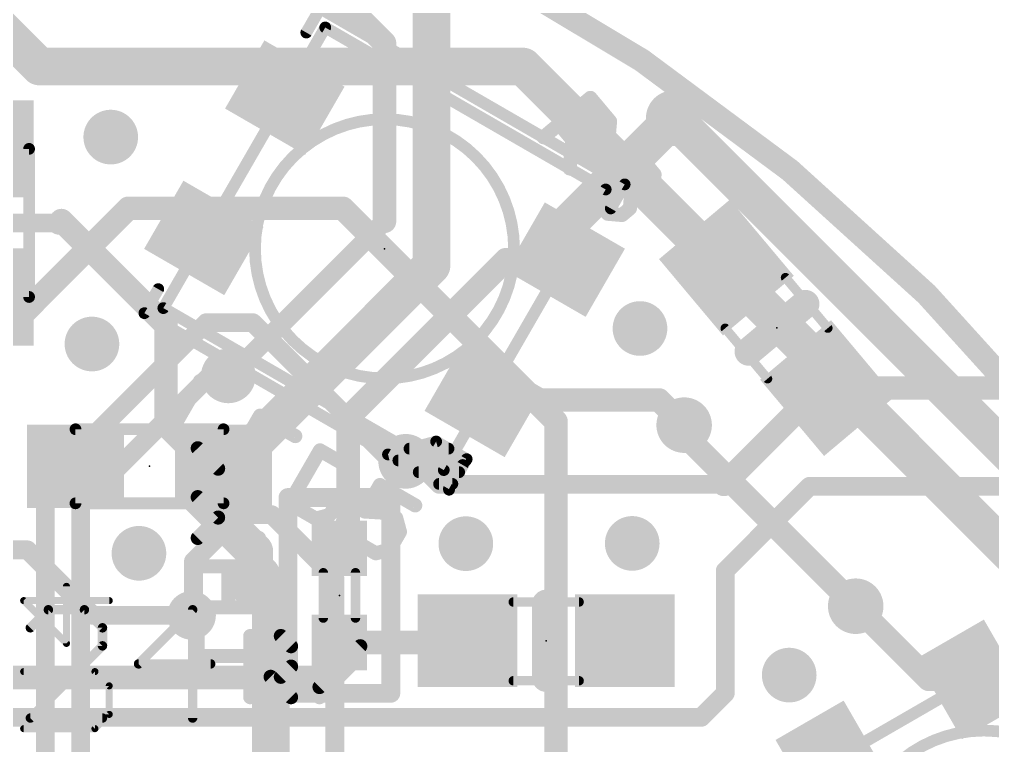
# Model space of a CAD drawing. Extents: x -25.4 to 25.4, y -26.7 to 25.8.
# Drawn here: x 4.56 to 15.08, y 9.49 to 17.34 of the extents above; entities that cross this region are included whole.
import ezdxf

# ---------------------------------------------------------------- set-up
doc = ezdxf.new("R2010")
doc.units = 0
for name, color, linetype in [('1', 12, 'CONTINUOUS'), ('16', 5, 'CONTINUOUS'), ('17', 110, 'CONTINUOUS'), ('18', 110, 'CONTINUOUS'), ('20', 53, 'CONTINUOUS'), ('21', 53, 'CONTINUOUS'), ('23', 53, 'CONTINUOUS'), ('25', 253, 'CONTINUOUS'), ('51', 53, 'CONTINUOUS')]:
    doc.layers.add(name, color=color, linetype=linetype)

# ---------------------------------------------------------------- blocks, each defined once
blk = doc.blocks.new('ROUNDP')
at = {"const_width": 0.5}
blk.add_lwpolyline([(0, -0.25, 1), (0, 0.25, 1), (0, -0.25)], format="xyb", dxfattribs=at)
blk = doc.blocks.new('RECT')
blk.add_solid([(-0.5, -0.5), (0.5, -0.5), (-0.5, 0.5), (0.5, 0.5)])
blk = doc.blocks.new('ROUNDV')
at = {"const_width": 0.5}
blk.add_lwpolyline([(0, -0.25, 1), (0, 0.25, 1), (0, -0.25)], format="xyb", dxfattribs=at)

msp = doc.modelspace()

# ---------------------------------------------------------------- linework, layer by layer
at = {"layer": '1'}
for points, const_width in [([(20.32, 0, 0.4142), (0, 20.32)], 0.254), ([(8.5725, 17.0815, 1), (8.4455, 17.0815)], 0.127), ([(8.4641, 17.0366, 1), (8.5539, 17.1264)], 0.127), ([(11.7062, 16.198, 1), (11.5625, 16.3417)], 0.2032), ([(5.0614, 15.2087, 1), (4.9716, 15.1189)], 0.127), ([(5.0614, 15.1189, 1), (4.9716, 15.2087)], 0.127), ([(8.5449, 15.1203, 1), (8.4731, 15.1921)], 0.1016), ([(10.3902, 15.1694, 1), (10.5339, 15.0257)], 0.2032), ([(4.9462, 15.1833, 1), (5.036, 15.0935)], 0.127), ([(4.9911, 15.0876, 1), (4.9911, 15.1892)], 0.1016), ([(8.4455, 15.1562, 1), (8.5725, 15.1562)], 0.127), ([(10.5382, 15.0975, 1), (10.3858, 15.0975)], 0.1524), ([(9.0888, 14.6044, 1), (8.9452, 14.7481)], 0.2032), ([(9.8227, 14.8053, 1), (9.8227, 14.6783)], 0.127), ([(9.8676, 14.6969, 1), (9.7778, 14.7867)], 0.127), ([(10.462, 14.6783, 1), (10.462, 14.8053)], 0.127), ([(8.9154, 14.6762, 1), (9.1186, 14.6762)], 0.2032), ([(10.3858, 14.7418, 1), (10.5382, 14.7418)], 0.1524), ([(9.1493, 14.1674, 1), (9.1821, 14.0447)], 0.127), ([(9.2207, 14.0743, 1), (9.1107, 14.1378)], 0.127), ([(9.1499, 14.1587, 1), (9.2397, 14.0689)], 0.127), ([(9.2112, 14.0525, 1), (9.1783, 14.1751)], 0.127), ([(6.2103, 14.0335, 1), (6.0832, 14.0335)], 0.127), ([(6.1018, 13.9886, 1), (6.1917, 14.0785)], 0.127), ([(9.0816, 14.0874, 1), (9.1916, 14.0239)], 0.127), ([(9.1815, 14.0108, 1), (9.0917, 14.1006)], 0.127), ([(6.8211, 13.5369, 1), (6.8211, 13.4353)], 0.1016), ([(6.803, 13.522, 1), (6.8748, 13.4502)], 0.1016), ([(6.8389, 13.4353, 1), (6.8389, 13.5369)], 0.1016), ([(13.2173, 13.4179, 1), (13.2173, 13.2909)], 0.127), ([(13.2622, 13.3095, 1), (13.1724, 13.3993)], 0.127), ([(13.2972, 13.4179, 1), (13.2972, 13.2909)], 0.127), ([(13.2972, 13.2909, 1), (13.2972, 13.4179)], 0.127), ([(9.587, 13.2897, 1), (9.587, 13.1627)], 0.127), ([(11.5202, 13.2711, 1), (11.4304, 13.1813)], 0.127), ([(11.4753, 13.1627, 1), (11.4753, 13.2897)], 0.127), ([(8.1788, 13.0343, 1), (8.0518, 13.0343)], 0.127), ([(6.1917, 12.999, 1), (6.1018, 12.9091)], 0.127), ([(8.0704, 13.0793, 1), (8.1602, 12.9894)], 0.127), ([(11.7026, 12.9091, 1), (11.7924, 12.9989)], 0.127), ([(6.0832, 12.9541, 1), (6.2103, 12.9541)], 0.127), ([(6.5913, 12.573, 1), (6.5913, 12.446)], 0.127), ([(6.769, 12.6111, 1), (6.769, 12.4079)], 0.2032), ([(6.8408, 12.4377, 1), (6.6972, 12.5813)], 0.2032), ([(6.7784, 12.5813, 1), (6.9221, 12.4377)], 0.2032), ([(6.769, 12.446, 1), (6.769, 12.573)], 0.127), ([(6.8503, 12.4079, 1), (6.8503, 12.6111)], 0.2032), ([(8.7376, 12.6137, 1), (8.7376, 12.5121)], 0.1016), ([(8.8904, 12.5988, 1), (8.8186, 12.527)], 0.1016), ([(8.8545, 12.5121, 1), (8.8545, 12.6137)], 0.1016), ([(6.5464, 12.4646, 1), (6.6362, 12.5544)], 0.127), ([(6.5475, 12.288, 1), (6.4038, 12.1443)], 0.2032), ([(9.1034, 12.3648, 1), (9.1034, 12.2632)], 0.1016), ([(12.1319, 12.3589, 1), (12.2217, 12.2691)], 0.127), ([(12.1768, 12.2632, 1), (12.1768, 12.3648)], 0.1016), ([(6.4038, 12.288, 1), (6.5475, 12.1443)], 0.2032), ([(9.0675, 12.278, 1), (9.1393, 12.3499)], 0.1016), ([(13.1039, 12.3444, 1), (13.1039, 12.2428)], 0.1016), ([(13.1398, 12.2577, 1), (13.0679, 12.3295)], 0.1016), ([(8.1759, 11.9025, 1), (8.0547, 11.9406)], 0.127), ([(8.0518, 11.9216, 1), (8.1788, 11.9216)], 0.127), ([(7.2035, 11.59, 1), (7.0003, 11.59)], 0.2032), ([(4.6848, 11.643, 1), (4.613, 11.5712)], 0.1016), ([(4.6489, 11.5563, 1), (4.6489, 11.6579)], 0.1016), ([(7.03, 11.5181, 1), (7.1737, 11.6618)], 0.2032), ([(7.9608, 11.6421, 1), (8.0819, 11.604)], 0.127), ([(12.2428, 11.3817, 1), (12.1412, 11.3817)], 0.1016), ([(12.1561, 11.4177, 1), (12.2279, 11.3458)], 0.1016), ([(7.0002, 11.2852, 1), (7.2034, 11.2852)], 0.2032), ([(13.6466, 11.0431, 1), (13.5568, 10.9533)], 0.127), ([(5.3569, 10.9499, 1), (5.3569, 10.8483)], 0.1016), ([(5.3209, 10.8632, 1), (5.3928, 10.9351)], 0.1016), ([(6.4237, 10.8483, 1), (6.4237, 10.9499)], 0.1016), ([(8.0662, 10.6519, 1), (7.9764, 10.5621)], 0.127), ([(8.0213, 10.6705, 1), (8.0213, 10.5435)], 0.127), ([(9.4514, 10.5799, 1), (9.3616, 10.6697)], 0.127), ([(9.3887, 10.5435, 1), (9.3887, 10.6705)], 0.127), ([(9.3438, 10.6519, 1), (9.4336, 10.5621)], 0.127), ([(8.2148, 10.4135, 1), (8.125, 10.5033)], 0.127), ([(8.125, 10.4135, 1), (8.2148, 10.5033)], 0.127), ([(7.8955, 10.2738, 1), (7.9853, 10.184)], 0.127), ([(7.9404, 10.1654, 1), (7.9404, 10.2924)], 0.127), ([(14.3919, 10.2715, 1), (14.3919, 10.1445)], 0.127), ([(14.347, 10.1631, 1), (14.4368, 10.2529)], 0.127), ([(14.8688, 10.1445, 1), (14.8688, 10.2715)], 0.127), ([(12.1412, 10.0584, 1), (12.2428, 10.0584)], 0.1016), ([(12.2279, 10.0225, 1), (12.1561, 10.0943)], 0.1016), ([(11.9311, 9.7467, 1), (11.9311, 9.8483)], 0.1016), ([(11.8952, 9.8334, 1), (11.967, 9.7616)], 0.1016)]:
    msp.add_lwpolyline(points, format="xyb", dxfattribs=dict(at, const_width=const_width))
for points, const_width in [([(9.017, 17.5849), (9.017, 14.6762)], 0.4064), ([(7.9493, 17.6412), (8.509, 17.0815)], 0.254), ([(8.509, 17.0815), (8.509, 15.1562)], 0.254), ([(10.462, 15.0975), (11.6344, 16.2699)], 0.4064), ([(4.9911, 15.1384), (5.0165, 15.1638)], 0.254), ([(5.0165, 15.1638), (6.1467, 14.0335)], 0.254), ([(8.509, 15.1562), (6.8389, 13.4861)], 0.2032), ([(3.556, 15.1384), (4.9911, 15.1384)], 0.2032), ([(10.462, 14.7418), (10.462, 15.0975)], 0.3048), ([(9.017, 14.6762), (6.8503, 12.5095)], 0.4064), ([(9.1948, 14.1138), (9.8227, 14.7418)], 0.254), ([(9.8227, 14.7418), (10.462, 14.7418)], 0.254), ([(9.1366, 14.0557), (9.1657, 14.106)], 0.254), ([(9.1657, 14.106), (9.1948, 14.1138)], 0.254), ([(6.1467, 14.0335), (6.1467, 12.9541)], 0.254), ([(8.1153, 13.0343), (9.1366, 14.0557)], 0.254), ([(6.8211, 13.4861), (6.8389, 13.4861)], 0.2032), ([(13.2173, 13.3544), (12.1768, 12.314)], 0.254), ([(13.2972, 13.3544), (13.2173, 13.3544)], 0.254), ([(13.2972, 13.3544), (16.211, 13.3544)], 0.254), ([(9.587, 13.2262), (11.4753, 13.2262)], 0.254), ([(11.4753, 13.2262), (11.7475, 12.954)], 0.254), ([(8.1153, 13.0343), (8.1153, 11.9216)], 0.254), ([(6.5913, 12.5095), (6.1467, 12.9541)], 0.254), ([(6.4757, 12.2162), (6.769, 12.5095)], 0.4064), ([(6.5913, 12.5095), (6.769, 12.5095)], 0.254), ([(6.8503, 12.5095), (6.769, 12.5095)], 0.4064), ([(8.7376, 12.5629), (8.8545, 12.5629)], 0.2032), ([(9.1034, 12.314), (8.8545, 12.5629)], 0.2032), ([(7.1019, 11.59), (6.4757, 12.2162)], 0.4064), ([(12.1768, 12.314), (9.1034, 12.314)], 0.2032), ([(12.192, 11.3817), (13.1039, 12.2936)], 0.2032), ([(13.1039, 12.2936), (17.4405, 12.2936)], 0.2032), ([(8.0213, 11.623), (8.1153, 11.9216)], 0.254), ([(7.1018, 11.2852), (7.1019, 11.59)], 0.4064), ([(4.1783, 11.6071), (4.6489, 11.6071)], 0.2032), ([(5.3569, 10.8991), (4.6489, 11.6071)], 0.2032), ([(12.192, 10.0584), (12.192, 11.3817)], 0.2032), ([(14.3919, 10.208), (13.6017, 10.9982)], 0.254), ([(6.4237, 10.8991), (5.3569, 10.8991)], 0.2032), ([(8.1699, 10.4584), (8.0213, 10.607)], 0.254), ([(8.0213, 10.607), (9.3887, 10.607)], 0.254), ([(9.3887, 10.607), (9.4065, 10.6248)], 0.254), ([(7.9404, 10.2289), (8.1699, 10.4584)], 0.254), ([(3.8215, 10.2289), (7.9404, 10.2289)], 0.254), ([(14.8688, 10.208), (14.3919, 10.208)], 0.254), ([(11.9311, 9.7975), (12.192, 10.0584)], 0.2032), ([(11.9311, 9.7975), (3.8901, 9.7975)], 0.2032)]:
    msp.add_lwpolyline(points, dxfattribs=dict(at, const_width=const_width))
at = {"layer": '16'}
for points, const_width in [([(20.32, 0, 0.4142), (0, 20.32)], 0.254), ([(4.7803, 16.9291, 1), (4.7803, 16.7259)], 0.2032), ([(4.7084, 16.7557, 1), (4.8521, 16.8993)], 0.2032), ([(10.0794, 16.8993, 1), (9.9358, 16.7557)], 0.2032), ([(10.0076, 16.7259, 1), (10.0076, 16.9291)], 0.2032), ([(11.7062, 16.3417, 1), (11.5625, 16.198)], 0.2032), ([(5.7404, 15.3599, 1), (5.7404, 15.2329)], 0.127), ([(5.7853, 15.2515, 1), (5.6955, 15.3413)], 0.127), ([(8.1038, 15.3413, 1), (8.014, 15.2515)], 0.127), ([(8.0589, 15.2329, 1), (8.0589, 15.3599)], 0.127), ([(6.5831, 14.1116, 1), (6.5831, 14.01)], 0.1016), ([(6.619, 14.0248, 1), (6.5472, 14.0967)], 0.1016), ([(7.1207, 14.0967, 1), (7.0489, 14.0248)], 0.1016), ([(7.0848, 14.01, 1), (7.0848, 14.1116)], 0.1016), ([(6.6179, 13.5369, 1), (6.6179, 13.4353)], 0.1016), ([(6.6539, 13.4502, 1), (6.582, 13.522)], 0.1016), ([(6.8211, 13.4353, 1), (6.8211, 13.5369)], 0.1016), ([(10.4267, 12.9921, 1), (10.2997, 12.9921)], 0.127), ([(10.3183, 12.9472, 1), (10.4081, 13.037)], 0.127), ([(11.811, 12.954, 1), (11.684, 12.954)], 0.127), ([(11.7924, 12.8973, 1), (11.7026, 12.8075)], 0.127), ([(11.684, 12.8524, 1), (11.811, 12.8524)], 0.127), ([(8.5827, 12.6137, 1), (8.5827, 12.5121)], 0.1016), ([(8.5468, 12.527, 1), (8.6186, 12.5988)], 0.1016), ([(8.7376, 12.5121, 1), (8.7376, 12.6137)], 0.1016), ([(4.8946, 12.3215, 1), (4.793, 12.3215)], 0.1016), ([(4.8079, 12.3574, 1), (4.8797, 12.2855)], 0.1016), ([(5.2756, 12.0929, 1), (5.174, 12.0929)], 0.1016), ([(5.1889, 12.1289, 1), (5.2607, 12.057)], 0.1016), ([(6.9469, 12.0371, 1), (6.9469, 11.9355)], 0.1016), ([(6.9828, 11.9503, 1), (6.911, 12.0222)], 0.1016), ([(7.3257, 12.0222, 1), (7.2539, 11.9503)], 0.1016), ([(7.2898, 11.9355, 1), (7.2898, 12.0371)], 0.1016), ([(6.4948, 11.4833, 1), (6.3932, 11.4833)], 0.1016), ([(6.4081, 11.5193, 1), (6.4799, 11.4474)], 0.1016), ([(7.1737, 11.3571, 1), (7.03, 11.2134)], 0.2032), ([(8.0232, 11.3036, 1), (7.9216, 11.3036)], 0.1016), ([(7.9365, 11.2677, 1), (8.0083, 11.3396)], 0.1016), ([(7.3812, 11.1074, 1), (7.178, 11.1074)], 0.2032), ([(7.2078, 11.0356, 1), (7.3515, 11.1793)], 0.2032), ([(13.5568, 10.9533, 1), (13.6466, 11.0431)], 0.127), ([(6.3877, 10.9351, 1), (6.4596, 10.8632)], 0.1016), ([(6.3932, 10.9195, 1), (6.4948, 10.9195)], 0.1016), ([(6.4799, 10.8835, 1), (6.4081, 10.9554)], 0.1016)]:
    msp.add_lwpolyline(points, format="xyb", dxfattribs=dict(at, const_width=const_width))
for points, const_width in [([(4.7803, 16.8275), (3.3274, 18.2804)], 0.4064), ([(10.0076, 16.8275), (4.7803, 16.8275)], 0.4064), ([(15.2908, 11.5443), (10.0076, 16.8275)], 0.4064), ([(11.6344, 16.2699), (16.256, 11.6483)], 0.4064), ([(5.7404, 15.2964), (3.3401, 12.8961)], 0.254), ([(8.0589, 15.2964), (5.7404, 15.2964)], 0.254), ([(8.0589, 15.2964), (10.3632, 12.9921)], 0.254), ([(4.8438, 12.3215), (6.5831, 14.0608)], 0.2032), ([(6.5831, 14.0608), (7.0848, 14.0608)], 0.2032), ([(8.5827, 12.5629), (7.0848, 14.0608)], 0.2032), ([(6.6179, 13.4861), (5.2248, 12.0929)], 0.2032), ([(6.8211, 13.4861), (6.6179, 13.4861)], 0.2032), ([(10.3632, 12.9921), (10.3632, 7.0358)], 0.254), ([(11.7475, 12.954), (11.7475, 12.8524)], 0.254), ([(13.6017, 10.9982), (11.7475, 12.8524)], 0.254), ([(8.7376, 12.5629), (8.5827, 12.5629)], 0.2032), ([(4.8438, 9.3196), (4.8438, 12.3215)], 0.2032), ([(5.2248, 12.0929), (5.2248, 9.1237)], 0.2032), ([(6.9469, 11.9863), (6.444, 11.4833)], 0.2032), ([(7.2898, 11.9863), (6.9469, 11.9863)], 0.2032), ([(7.2898, 11.9863), (7.9724, 11.3036)], 0.2032), ([(6.444, 11.4833), (6.444, 10.9195)], 0.2032), ([(7.2796, 11.1074), (7.1018, 11.2852)], 0.4064), ([(7.9724, 11.3036), (7.9724, 7.0669)], 0.2032), ([(7.2796, 11.1074), (7.2796, 7.112)], 0.4064), ([(6.4237, 10.8991), (6.444, 10.9195)], 0.2032)]:
    msp.add_lwpolyline(points, dxfattribs=dict(at, const_width=const_width))
at = {"layer": '20', "const_width": 0.0254}
msp.add_lwpolyline([(-3.4925, 25.146, 14.4823), (3.4925, 25.146)], format="xyb", dxfattribs=at)
at = {"layer": '21'}
for points, const_width in [([(7.8136, 17.4544), (7.6636, 17.1946)], 0.127), ([(11.1044, 15.5544), (7.8136, 17.4544)], 0.127), ([(10.9544, 15.2946), (11.1044, 15.5544)], 0.127), ([(5.9135, 14.1636), (6.0636, 14.4234)], 0.127), ([(12.4444, 13.7484), (13.0572, 14.2627)], 0.3048), ([(9.2044, 12.2636), (5.9135, 14.1636)], 0.127), ([(9.0668, 12.7772), (8.5464, 12.6377)], 0.127), ([(9.3968, 12.5867), (9.0668, 12.7772)], 0.127), ([(8.7788, 12.7), (9.2005, 12.7)], 0.127), ([(8.5464, 12.6377), (9.2063, 12.2567)], 0.127), ([(8.6585, 12.573), (9.3889, 12.573)], 0.127), ([(9.2063, 12.2567), (9.3968, 12.5867)], 0.127), ([(9.3544, 12.5234), (9.2044, 12.2636)], 0.127), ([(8.8784, 12.446), (9.3156, 12.446)], 0.127), ([(9.0984, 12.319), (9.2422, 12.319)], 0.127), ([(7.4656, 10.0577), (7.4656, 12.1723)], 0.2032), ([(7.4656, 12.1723), (8.5769, 12.1723)], 0.2032), ([(8.5769, 12.1723), (8.577, 10.0577)], 0.2032), ([(10.2565, 10.2248), (10.2565, 11.0248)], 0.3048), ([(8.577, 10.0577), (7.4656, 10.0577)], 0.2032)]:
    msp.add_lwpolyline(points, dxfattribs=dict(at, const_width=const_width))
for points, const_width in [([(7.6361, 17.2105, 1), (7.691, 17.1788)], 0.0635), ([(11.1319, 15.5386, 1), (11.077, 15.5703)], 0.0635), ([(11.0886, 15.527, 1), (11.1203, 15.5819)], 0.0635), ([(10.927, 15.3105, 1), (10.9819, 15.2788)], 0.0635), ([(6.091, 14.4075, 1), (6.0361, 14.4392)], 0.0635), ([(13.1062, 14.2043, 1), (13.0082, 14.321)], 0.1524), ([(5.9294, 14.191, 1), (5.8977, 14.1361)], 0.0635), ([(5.8861, 14.1794, 1), (5.941, 14.1477)], 0.0635), ([(12.3954, 13.8068, 1), (12.4934, 13.6901)], 0.1524), ([(9.0827, 12.8047, 1), (9.0509, 12.7497)], 0.0635), ([(9.075, 12.7465, 1), (9.0586, 12.8078)], 0.0635), ([(8.7788, 12.7318, 1), (8.7788, 12.6683)], 0.0635), ([(9.2005, 12.6683, 1), (9.2005, 12.7318)], 0.0635), ([(8.5622, 12.6652, 1), (8.5305, 12.6102)], 0.0635), ([(8.5381, 12.6684, 1), (8.5546, 12.6071)], 0.0635), ([(8.6585, 12.6048, 1), (8.6585, 12.5412)], 0.0635), ([(9.4243, 12.5708, 1), (9.3693, 12.6025)], 0.0635), ([(9.3809, 12.5592, 1), (9.4127, 12.6142)], 0.0635), ([(9.3889, 12.5412, 1), (9.3889, 12.6048)], 0.0635), ([(9.3819, 12.5075, 1), (9.327, 12.5392)], 0.0635), ([(8.8784, 12.4778, 1), (8.8784, 12.4142)], 0.0635), ([(9.3156, 12.4142, 1), (9.3156, 12.4778)], 0.0635), ([(9.0984, 12.3508, 1), (9.0984, 12.2873)], 0.0635), ([(9.177, 12.2794, 1), (9.2319, 12.2477)], 0.0635), ([(9.1886, 12.2361, 1), (9.2203, 12.291)], 0.0635), ([(9.1904, 12.2292, 1), (9.2222, 12.2842)], 0.0635), ([(9.2422, 12.2873, 1), (9.2422, 12.3508)], 0.0635), ([(7.5164, 12.1723, 1), (7.4148, 12.1723)], 0.1016), ([(7.4656, 12.2231, 1), (7.4656, 12.1215)], 0.1016), ([(8.6277, 12.1723, 1), (8.5261, 12.1723)], 0.1016), ([(8.5769, 12.1215, 1), (8.5769, 12.2231)], 0.1016), ([(9.1788, 12.2726, 1), (9.2338, 12.2408)], 0.0635), ([(10.3327, 11.0248, 1), (10.1803, 11.0248)], 0.1524), ([(10.1803, 10.2248, 1), (10.3327, 10.2248)], 0.1524), ([(7.4656, 10.1085, 1), (7.4656, 10.0069)], 0.1016), ([(7.4148, 10.0577, 1), (7.5164, 10.0577)], 0.1016), ([(8.5262, 10.0577, 1), (8.6278, 10.0577)], 0.1016), ([(8.577, 10.0069, 1), (8.577, 10.1085)], 0.1016)]:
    msp.add_lwpolyline(points, format="xyb", dxfattribs=dict(at, const_width=const_width))
at = {"layer": '23'}
for p in [(8.509, 14.859), (12.7508, 14.0056), (5.969, 12.5095), (8.0213, 11.115), (10.2565, 10.6248)]:
    msp.add_point(p, dxfattribs=at)
at = {"layer": '25'}
for points, const_width in [([(10.2278, 16.064), (10.7341, 16.4889)], 0.1524), ([(10.7341, 16.4889), (10.9465, 16.2357)], 0.1524), ([(10.9465, 16.2357), (10.9329, 16.0805)], 0.1524), ([(10.609, 15.9525), (10.3965, 16.2056)], 0.1524), ([(10.5382, 16.0369), (10.511, 15.7265)], 0.1524), ([(10.9329, 16.0805), (10.7642, 15.9389)], 0.1524), ([(10.7642, 15.9389), (10.609, 15.9525)], 0.1524), ([(11.0464, 15.7739), (11.1308, 15.8447)], 0.1524), ([(11.1308, 15.8447), (11.286, 15.8312)], 0.1524), ([(11.286, 15.8312), (11.4276, 15.6624)], 0.1524), ([(11.0328, 15.6187), (11.0464, 15.7739)], 0.1524), ([(10.7932, 15.5615), (10.8776, 15.6323)], 0.1524), ([(10.8776, 15.6323), (11.0328, 15.6187)], 0.1524), ([(11.0328, 15.6187), (11.1744, 15.45)], 0.1524), ([(11.4276, 15.6624), (11.414, 15.5072)], 0.1524), ([(10.7797, 15.4063), (10.7932, 15.5615)], 0.1524), ([(11.414, 15.5072), (11.3296, 15.4364)], 0.1524), ([(10.9213, 15.2375), (10.7797, 15.4063)], 0.1524), ([(11.1744, 15.45), (11.1609, 15.2948)], 0.1524), ([(11.3296, 15.4364), (11.1744, 15.45)], 0.1524), ([(11.1609, 15.2948), (11.0765, 15.2239)], 0.1524), ([(11.0765, 15.2239), (10.9213, 15.2375)], 0.1524), ([(6.5149, 13.43), (6.1844, 12.8576)], 0.1524), ([(7.163, 13.0558), (6.8325, 12.4834)], 0.1524), ([(7.5446, 12.8354), (7.163, 13.0558)], 0.1524), ([(7.1512, 12.484), (7.1512, 12.9246)], 0.1524), ([(6.1844, 12.8576), (6.566, 12.6372)], 0.1524), ([(6.9978, 12.7696), (7.1886, 12.6594)], 0.1524), ([(6.7106, 12.484), (6.4903, 12.7043)], 0.1524), ([(6.4903, 12.7043), (7.1512, 12.7043)], 0.1524), ([(7.8112, 12.6816), (7.4807, 12.1091)], 0.1524), ([(8.0974, 12.5163), (7.8112, 12.6816)], 0.1524), ([(6.8325, 12.4834), (7.2141, 12.263)], 0.1524), ([(8.1377, 12.3658), (8.0974, 12.5163)], 0.1524), ([(7.9174, 11.9842), (8.1377, 12.3658)], 0.1524), ([(8.4593, 12.3073), (8.2941, 12.0211)], 0.1524), ([(8.8409, 12.087), (8.4593, 12.3073)], 0.1524), ([(6.7106, 11.9559), (6.4903, 12.1762)], 0.1524), ([(6.4903, 12.1762), (7.1512, 12.1762)], 0.1524), ([(7.4807, 12.1091), (7.7669, 11.9439)], 0.1524), ([(8.2941, 12.0211), (8.5399, 12.0064)], 0.1524), ([(6.4903, 11.7356), (6.7106, 11.9559)], 0.1524), ([(7.7669, 11.9439), (7.9174, 11.9842)], 0.1524), ([(8.5399, 12.0064), (8.6353, 11.9513)], 0.1524), ([(8.6353, 11.9513), (8.6757, 11.8008)], 0.1524), ([(8.2242, 11.6799), (8.1839, 11.8303)], 0.1524), ([(7.1512, 11.7356), (6.4903, 11.7356)], 0.1524), ([(8.6757, 11.8008), (8.5655, 11.61)], 0.1524), ([(8.415, 11.5697), (8.2242, 11.6799)], 0.1524), ([(8.5655, 11.61), (8.415, 11.5697)], 0.1524), ([(6.4903, 11.4278), (7.1512, 11.4278)], 0.1524), ([(6.8207, 10.9871), (6.8207, 11.4278)], 0.1524), ([(5.0711, 10.5962), (5.0711, 11.2126)], 0.0762), ([(5.5334, 11.0585), (4.6088, 11.0585)], 0.0762), ([(4.6088, 11.0585), (5.0711, 10.5962)], 0.0762), ([(7.1512, 10.9871), (6.4903, 10.9871)], 0.1524), ([(4.8759, 10.9597), (4.681, 10.7648)], 0.1016), ([(5.2657, 10.9597), (4.8759, 10.9597)], 0.1016), ([(5.4606, 10.7648), (5.2657, 10.9597)], 0.1016), ([(6.4351, 10.9597), (5.8504, 10.375)], 0.1016), ([(6.4351, 9.7903), (6.4351, 10.9597)], 0.1016), ([(5.4606, 10.5699), (5.4606, 10.7648)], 0.1016), ([(6.4903, 10.2387), (6.4903, 10.6794)], 0.1524), ([(7.0579, 10.0152), (7.0579, 10.6762)], 0.1524), ([(7.0579, 10.6762), (7.3884, 10.6762)], 0.1524), ([(7.3884, 10.6762), (7.4985, 10.566)], 0.1524), ([(7.8063, 10.6762), (8.247, 10.6762)], 0.1524), ([(8.247, 10.6762), (8.247, 10.566)], 0.1524), ([(7.4985, 10.566), (7.4985, 10.3457)], 0.1524), ([(8.247, 10.566), (7.8063, 10.1254)], 0.1524), ([(4.681, 9.7903), (5.4606, 10.5699)], 0.1016), ([(7.1512, 10.4591), (6.4903, 10.4591)], 0.1524), ([(5.8504, 10.375), (6.63, 10.375)], 0.1016), ([(7.4985, 10.3457), (7.3884, 10.2355)], 0.1524), ([(5.3793, 10.2918), (4.6088, 10.2918)], 0.0762), ([(5.5334, 10.1377), (5.3793, 10.2918)], 0.0762), ([(7.3884, 10.2355), (7.0579, 10.2355)], 0.1524), ([(7.2782, 10.2355), (7.4985, 10.0152)], 0.1524), ([(5.5334, 9.8295), (5.5334, 10.1377)], 0.0762), ([(7.8063, 10.1254), (7.8063, 10.0152)], 0.1524), ([(5.4606, 9.7903), (4.681, 9.7903)], 0.1016), ([(5.3793, 9.6754), (5.5334, 9.8295)], 0.0762), ([(4.6088, 9.6754), (5.3793, 9.6754)], 0.0762)]:
    msp.add_lwpolyline(points, dxfattribs=dict(at, const_width=const_width))
for points, const_width in [([(10.7633, 16.5134, 1), (10.7049, 16.4644)], 0.0762), ([(10.7586, 16.4597, 1), (10.7096, 16.518)], 0.0762), ([(10.9845, 16.2324, 1), (10.9086, 16.239)], 0.0762), ([(10.4257, 16.2301, 1), (10.3674, 16.1811)], 0.0762), ([(10.9173, 16.2112, 1), (10.9757, 16.2602)], 0.0762), ([(10.2033, 16.0932, 1), (10.2523, 16.0348)], 0.0762), ([(10.5761, 16.0335, 1), (10.5002, 16.0402)], 0.0762), ([(10.895, 16.0838, 1), (10.9709, 16.0772)], 0.0762), ([(10.9574, 16.0513, 1), (10.9085, 16.1097)], 0.0762), ([(10.6123, 15.9904, 1), (10.6057, 15.9145)], 0.0762), ([(10.5798, 15.928, 1), (10.6382, 15.9769)], 0.0762), ([(10.7397, 15.9681, 1), (10.7887, 15.9097)], 0.0762), ([(10.7609, 15.9009, 1), (10.7675, 15.9768)], 0.0762), ([(11.1341, 15.8827, 1), (11.1275, 15.8068)], 0.0762), ([(11.1553, 15.8155, 1), (11.1063, 15.8739)], 0.0762), ([(11.3152, 15.8556, 1), (11.2568, 15.8067)], 0.0762), ([(11.2827, 15.7932, 1), (11.2893, 15.8691)], 0.0762), ([(11.0219, 15.8031, 1), (11.0709, 15.7447)], 0.0762), ([(11.0844, 15.7706, 1), (11.0084, 15.7772)], 0.0762), ([(10.4731, 15.7298, 1), (10.549, 15.7231)], 0.0762), ([(10.8809, 15.6703, 1), (10.8743, 15.5943)], 0.0762), ([(10.9021, 15.6031, 1), (10.8531, 15.6615)], 0.0762), ([(11.062, 15.6432, 1), (11.0036, 15.5942)], 0.0762), ([(11.0295, 15.5808, 1), (11.0361, 15.6567)], 0.0762), ([(11.4656, 15.6591, 1), (11.3896, 15.6657)], 0.0762), ([(11.3984, 15.6379, 1), (11.4568, 15.6869)], 0.0762), ([(10.7687, 15.5907, 1), (10.8177, 15.5323)], 0.0762), ([(10.8312, 15.5582, 1), (10.7553, 15.5648)], 0.0762), ([(10.9949, 15.622, 1), (11.0708, 15.6154)], 0.0762), ([(11.4385, 15.478, 1), (11.3895, 15.5364)], 0.0762), ([(10.8088, 15.4308, 1), (10.7505, 15.3818)], 0.0762), ([(11.1778, 15.4879, 1), (11.1711, 15.412)], 0.0762), ([(11.2124, 15.4466, 1), (11.1365, 15.4533)], 0.0762), ([(11.1453, 15.4255, 1), (11.2036, 15.4744)], 0.0762), ([(11.3051, 15.4656, 1), (11.3541, 15.4072)], 0.0762), ([(11.3263, 15.3984, 1), (11.333, 15.4743)], 0.0762), ([(11.3761, 15.5105, 1), (11.452, 15.5039)], 0.0762), ([(10.7417, 15.4096, 1), (10.8176, 15.403)], 0.0762), ([(11.1853, 15.2656, 1), (11.1364, 15.3239)], 0.0762), ([(10.9246, 15.2755, 1), (10.918, 15.1996)], 0.0762), ([(10.8921, 15.213, 1), (10.9505, 15.262)], 0.0762), ([(11.052, 15.2531, 1), (11.101, 15.1948)], 0.0762), ([(11.0732, 15.186, 1), (11.0798, 15.2619)], 0.0762), ([(11.1229, 15.2981, 1), (11.1988, 15.2914)], 0.0762), ([(6.5479, 13.4109, 1), (6.4819, 13.449)], 0.0762), ([(7.1821, 13.0888, 1), (7.144, 13.0228)], 0.0762), ([(7.196, 13.0367, 1), (7.13, 13.0748)], 0.0762), ([(7.1893, 12.9246, 1), (7.1131, 12.9246)], 0.0762), ([(6.2034, 12.8906, 1), (6.1653, 12.8246)], 0.0762), ([(6.1514, 12.8766, 1), (6.2174, 12.8385)], 0.0762), ([(7.0168, 12.8026, 1), (6.9787, 12.7366)], 0.0762), ([(7.5256, 12.8024, 1), (7.5637, 12.8684)], 0.0762), ([(6.5172, 12.7312, 1), (6.4633, 12.6774)], 0.0762), ([(6.4903, 12.7424, 1), (6.4903, 12.6662)], 0.0762), ([(7.1512, 12.6662, 1), (7.1512, 12.7424)], 0.0762), ([(7.1695, 12.6264, 1), (7.2076, 12.6924)], 0.0762), ([(7.8302, 12.7146, 1), (7.7921, 12.6486)], 0.0762), ([(7.8441, 12.6625, 1), (7.7782, 12.7006)], 0.0762), ([(6.5469, 12.6042, 1), (6.585, 12.6702)], 0.0762), ([(6.6836, 12.457, 1), (6.7375, 12.5109)], 0.0762), ([(6.8516, 12.5164, 1), (6.8135, 12.4504)], 0.0762), ([(6.7995, 12.5024, 1), (6.8655, 12.4643)], 0.0762), ([(7.1131, 12.484, 1), (7.1893, 12.484)], 0.0762), ([(8.1342, 12.5262, 1), (8.0606, 12.5065)], 0.0762), ([(8.0783, 12.4833, 1), (8.1164, 12.5493)], 0.0762), ([(8.1009, 12.356, 1), (8.1745, 12.3757)], 0.0762), ([(8.1707, 12.3468, 1), (8.1047, 12.3849)], 0.0762), ([(7.1951, 12.23, 1), (7.2332, 12.296)], 0.0762), ([(8.4784, 12.3403, 1), (8.4402, 12.2744)], 0.0762), ([(8.4923, 12.2883, 1), (8.4263, 12.3264)], 0.0762), ([(6.5172, 12.2031, 1), (6.4633, 12.1493)], 0.0762), ([(6.4903, 12.2143, 1), (6.4903, 12.1381)], 0.0762), ([(7.1512, 12.1381, 1), (7.1512, 12.2143)], 0.0762), ([(7.4997, 12.1421, 1), (7.4616, 12.0762)], 0.0762), ([(7.4477, 12.1282, 1), (7.5137, 12.0901)], 0.0762), ([(8.2963, 12.0592, 1), (8.2918, 11.9831)], 0.0762), ([(8.8219, 12.054, 1), (8.86, 12.12)], 0.0762), ([(6.7375, 11.9289, 1), (6.6836, 11.9828)], 0.0762), ([(6.6836, 11.9289, 1), (6.7375, 11.9828)], 0.0762), ([(7.757, 11.9807, 1), (7.7767, 11.9071)], 0.0762), ([(7.7478, 11.9109, 1), (7.7859, 11.9769)], 0.0762), ([(7.8844, 12.0033, 1), (7.9504, 11.9652)], 0.0762), ([(7.9272, 11.9474, 1), (7.9075, 12.021)], 0.0762), ([(8.2611, 12.0402, 1), (8.3271, 12.0021)], 0.0762), ([(8.559, 12.0394, 1), (8.5209, 11.9734)], 0.0762), ([(8.5377, 11.9683, 1), (8.5422, 12.0444)], 0.0762), ([(8.6721, 11.9612, 1), (8.5985, 11.9414)], 0.0762), ([(8.6163, 11.9183, 1), (8.6544, 11.9843)], 0.0762), ([(8.2207, 11.8402, 1), (8.1471, 11.8205)], 0.0762), ([(6.4633, 11.7625, 1), (6.5172, 11.7086)], 0.0762), ([(6.4903, 11.7737, 1), (6.4903, 11.6975)], 0.0762), ([(7.1512, 11.6975, 1), (7.1512, 11.7737)], 0.0762), ([(8.6389, 11.791, 1), (8.7125, 11.8107)], 0.0762), ([(8.7087, 11.7818, 1), (8.6427, 11.8199)], 0.0762), ([(8.2433, 11.7129, 1), (8.2052, 11.6469)], 0.0762), ([(8.1874, 11.67, 1), (8.261, 11.6897)], 0.0762), ([(8.5754, 11.5732, 1), (8.5556, 11.6468)], 0.0762), ([(8.4052, 11.6065, 1), (8.4249, 11.5329)], 0.0762), ([(8.396, 11.5367, 1), (8.4341, 11.6027)], 0.0762), ([(8.5325, 11.6291, 1), (8.5985, 11.591)], 0.0762), ([(6.4903, 11.4659, 1), (6.4903, 11.3897)], 0.0762), ([(6.8588, 11.4278, 1), (6.7826, 11.4278)], 0.0762), ([(7.1512, 11.3897, 1), (7.1512, 11.4659)], 0.0762), ([(5.0902, 11.2126, 1), (5.0521, 11.2126)], 0.0381), ([(4.6088, 11.0776, 1), (4.6088, 11.0395)], 0.0381), ([(4.6223, 11.072, 1), (4.5953, 11.045)], 0.0381), ([(5.5334, 11.0395, 1), (5.5334, 11.0776)], 0.0381), ([(6.4903, 11.0252, 1), (6.4903, 10.949)], 0.0762), ([(7.1512, 10.949, 1), (7.1512, 11.0252)], 0.0762), ([(4.8759, 10.9851, 1), (4.8759, 10.9343)], 0.0508), ([(4.8939, 10.9417, 1), (4.8579, 10.9777)], 0.0508), ([(5.2837, 10.9777, 1), (5.2477, 10.9417)], 0.0508), ([(5.2657, 10.9343, 1), (5.2657, 10.9851)], 0.0508), ([(6.4605, 10.9597, 1), (6.4097, 10.9597)], 0.0508), ([(6.4531, 10.9417, 1), (6.4171, 10.9777)], 0.0508), ([(6.7826, 10.9871, 1), (6.8588, 10.9871)], 0.0762), ([(4.663, 10.7828, 1), (4.699, 10.7468)], 0.0508), ([(5.486, 10.7648, 1), (5.4352, 10.7648)], 0.0508), ([(5.4426, 10.7468, 1), (5.4786, 10.7828)], 0.0508), ([(6.5284, 10.6794, 1), (6.4522, 10.6794)], 0.0762), ([(7.096, 10.6762, 1), (7.0198, 10.6762)], 0.0762), ([(7.0579, 10.7143, 1), (7.0579, 10.6381)], 0.0762), ([(7.4153, 10.7031, 1), (7.3614, 10.6492)], 0.0762), ([(7.3884, 10.6381, 1), (7.3884, 10.7143)], 0.0762), ([(7.8063, 10.7143, 1), (7.8063, 10.6381)], 0.0762), ([(8.2851, 10.6762, 1), (8.2089, 10.6762)], 0.0762), ([(8.247, 10.6381, 1), (8.247, 10.7143)], 0.0762), ([(5.0576, 10.5827, 1), (5.0846, 10.6097)], 0.0381), ([(7.5366, 10.566, 1), (7.4604, 10.566)], 0.0762), ([(7.4716, 10.5391, 1), (7.5255, 10.593)], 0.0762), ([(8.2739, 10.5391, 1), (8.22, 10.593)], 0.0762), ([(5.0521, 10.5962, 1), (5.0902, 10.5962)], 0.0381), ([(5.4352, 10.5699, 1), (5.486, 10.5699)], 0.0508), ([(5.4786, 10.5519, 1), (5.4426, 10.5879)], 0.0508), ([(6.4903, 10.4972, 1), (6.4903, 10.421)], 0.0762), ([(7.1512, 10.421, 1), (7.1512, 10.4972)], 0.0762), ([(8.2089, 10.566, 1), (8.2851, 10.566)], 0.0762), ([(5.8324, 10.393, 1), (5.8684, 10.357)], 0.0508), ([(5.8504, 10.4004, 1), (5.8504, 10.3496)], 0.0508), ([(6.63, 10.3496, 1), (6.63, 10.4004)], 0.0508), ([(7.5255, 10.3188, 1), (7.4716, 10.3726)], 0.0762), ([(4.6088, 10.3109, 1), (4.6088, 10.2728)], 0.0381), ([(5.3928, 10.3053, 1), (5.3658, 10.2783)], 0.0381), ([(5.3793, 10.2728, 1), (5.3793, 10.3109)], 0.0381), ([(7.0579, 10.2736, 1), (7.0579, 10.1974)], 0.0762), ([(7.3052, 10.2625, 1), (7.2513, 10.2086)], 0.0762), ([(7.3884, 10.1974, 1), (7.3884, 10.2736)], 0.0762), ([(7.4604, 10.3457, 1), (7.5366, 10.3457)], 0.0762), ([(6.4522, 10.2387, 1), (6.5284, 10.2387)], 0.0762), ([(7.3614, 10.2625, 1), (7.4153, 10.2086)], 0.0762), ([(5.5525, 10.1377, 1), (5.5144, 10.1377)], 0.0381), ([(5.5199, 10.1243, 1), (5.5469, 10.1512)], 0.0381), ([(7.8444, 10.1254, 1), (7.7682, 10.1254)], 0.0762), ([(7.7794, 10.1523, 1), (7.8333, 10.0984)], 0.0762), ([(7.0198, 10.0152, 1), (7.096, 10.0152)], 0.0762), ([(7.4716, 9.9883, 1), (7.5255, 10.0422)], 0.0762), ([(7.7682, 10.0152, 1), (7.8444, 10.0152)], 0.0762), ([(4.663, 9.8083, 1), (4.699, 9.7723)], 0.0508), ([(4.681, 9.8157, 1), (4.681, 9.7649)], 0.0508), ([(5.4606, 9.7649, 1), (5.4606, 9.8157)], 0.0508), ([(5.5144, 9.8295, 1), (5.5525, 9.8295)], 0.0381), ([(5.5469, 9.8161, 1), (5.5199, 9.843)], 0.0381), ([(6.4097, 9.7903, 1), (6.4605, 9.7903)], 0.0508), ([(4.6088, 9.6945, 1), (4.6088, 9.6564)], 0.0381), ([(5.3658, 9.6889, 1), (5.3928, 9.662)], 0.0381), ([(5.3793, 9.6564, 1), (5.3793, 9.6945)], 0.0381)]:
    msp.add_lwpolyline(points, format="xyb", dxfattribs=dict(at, const_width=const_width))
at = {"layer": '51'}
for points, const_width in [([(6.1185, 14.2185), (7.8685, 17.2495)], 0.127), ([(7.8685, 17.2495), (10.8995, 15.4995)], 0.127), ([(3.8672, 15.9384), (4.6672, 15.9384)], 0.127), ([(4.6672, 15.9384), (4.6672, 14.3384)], 0.127), ([(10.8995, 15.4995), (9.1495, 12.4685)], 0.127), ([(13.3006, 14.0022), (12.8429, 14.5476)], 0.1016), ([(4.6672, 14.3384), (3.8672, 14.3384)], 0.127), ([(9.1495, 12.4685), (6.1185, 14.2185)], 0.127), ([(12.6487, 13.4552), (12.191, 14.0006)], 0.1016), ([(5.169, 12.1095), (5.169, 12.9095)], 0.127), ([(5.169, 12.9095), (6.769, 12.9095)], 0.127), ([(6.769, 12.9095), (6.769, 12.1095)], 0.127), ([(6.769, 12.1095), (5.169, 12.1095)], 0.127), ([(7.8473, 10.87), (7.8473, 11.36)], 0.1016), ([(8.1953, 11.36), (8.1953, 10.87)], 0.1016), ([(10.6125, 11.0438), (9.9005, 11.0438)], 0.1016), ([(12.5955, 8.8955), (15.6265, 10.6455)], 0.127), ([(10.6125, 10.1928), (9.9005, 10.1928)], 0.1016)]:
    msp.add_lwpolyline(points, dxfattribs=dict(at, const_width=const_width))
for points, const_width in [([(7.8843, 17.277, 1), (7.8526, 17.222)], 0.0635), ([(7.8959, 17.2337, 1), (7.841, 17.2654)], 0.0635), ([(8.509, 13.459, 1), (8.509, 16.259, 1), (8.509, 13.459)], 0.127), ([(4.6989, 15.9384, 1), (4.6355, 15.9384)], 0.0635), ([(4.6672, 15.9067, 1), (4.6672, 15.9702)], 0.0635), ([(10.927, 15.4837, 1), (10.872, 15.5154)], 0.0635), ([(10.8837, 15.472, 1), (10.9154, 15.527)], 0.0635), ([(12.8624, 14.5639, 1), (12.8235, 14.5313)], 0.0508), ([(4.6355, 14.3384, 1), (4.6989, 14.3384)], 0.0635), ([(4.6672, 14.3066, 1), (4.6672, 14.3702)], 0.0635), ([(6.1343, 14.2459, 1), (6.1026, 14.191)], 0.0635), ([(6.091, 14.2343, 1), (6.1459, 14.2026)], 0.0635), ([(12.2105, 14.0169, 1), (12.1716, 13.9843)], 0.0508), ([(13.2811, 13.9858, 1), (13.3201, 14.0185)], 0.0508), ([(12.6292, 13.4388, 1), (12.6682, 13.4715)], 0.0508), ([(5.169, 12.9413, 1), (5.169, 12.8778)], 0.0635), ([(5.2008, 12.9095, 1), (5.1373, 12.9095)], 0.0635), ([(6.8007, 12.9095, 1), (6.7373, 12.9095)], 0.0635), ([(6.769, 12.8778, 1), (6.769, 12.9413)], 0.0635), ([(9.122, 12.4843, 1), (9.177, 12.4526)], 0.0635), ([(9.1337, 12.441, 1), (9.1654, 12.4959)], 0.0635), ([(5.169, 12.1413, 1), (5.169, 12.0777)], 0.0635), ([(5.1373, 12.1095, 1), (5.2008, 12.1095)], 0.0635), ([(6.7373, 12.1095, 1), (6.8007, 12.1095)], 0.0635), ([(6.769, 12.0777, 1), (6.769, 12.1413)], 0.0635), ([(7.8727, 11.36, 1), (7.8219, 11.36)], 0.0508), ([(8.2207, 11.36, 1), (8.1699, 11.36)], 0.0508), ([(9.9005, 11.0692, 1), (9.9005, 11.0184)], 0.0508), ([(10.6125, 11.0184, 1), (10.6125, 11.0692)], 0.0508), ([(7.8219, 10.87, 1), (7.8727, 10.87)], 0.0508), ([(8.1699, 10.87, 1), (8.2207, 10.87)], 0.0508), ([(9.9005, 10.2182, 1), (9.9005, 10.1674)], 0.0508), ([(10.6125, 10.1674, 1), (10.6125, 10.2182)], 0.0508), ([(14.986, 6.855, 1), (14.986, 9.655, 1), (14.986, 6.855)], 0.127)]:
    msp.add_lwpolyline(points, format="xyb", dxfattribs=dict(at, const_width=const_width))

# ---------------------------------------------------------------- block references
at = {"layer": '1'}
for p, xscale, rotation in [((7.431, 16.4918), 0.85, 240), ((6.556, 14.9762), 0.85, 240), ((10.462, 14.7418), 0.85, 240), ((12.2044, 14.6567), 1.075, 130), ((13.2972, 13.3544), 1.075, 130), ((9.587, 13.2262), 0.85, 240), ((9.4065, 10.6248), 1.075, 180), ((11.1065, 10.6248), 1.075, 180), ((14.8688, 10.208), 0.85, 210), ((13.3532, 9.333), 0.85, 210)]:
    msp.add_blockref('RECT', p, dxfattribs=dict(at, xscale=xscale, rotation=rotation))
for p, xscale, yscale, rotation in [((4.2672, 15.9384), 1.05, 0.9, 90), ((4.2672, 14.3384), 1.05, 0.9, 90), ((5.169, 12.5095), 1.05, 0.9, 180), ((6.769, 12.5095), 1.05, 0.9, 180), ((8.0213, 11.623), 0.6, 0.6, 90), ((8.0213, 10.607), 0.6, 0.6, 90)]:
    msp.add_blockref('RECT', p, dxfattribs=dict(at, xscale=xscale, yscale=yscale, rotation=rotation))
at = {"layer": '17', "xscale": 4.216, "yscale": 4.216}
for p, rotation in [((11.557, 20.1249), 330), ((11.557, 20.1249), 330), ((17.7882, 14.9315), 310), ((17.7882, 14.9315), 310)]:
    msp.add_blockref('ROUNDP', p, dxfattribs=dict(at, rotation=rotation))
at = {"layer": '18'}
for p, xscale, yscale in [((11.6344, 16.2699), 0.6, 0.6), ((11.6344, 16.2699), 0.6, 0.6), ((5.5499, 16.0655), 0.5906, 0.5906), ((5.5499, 16.0655), 0.5906, 0.5906), ((11.27, 13.9979), 0.5906, 0.5906), ((11.27, 13.9979), 0.5906, 0.5906), ((5.3467, 13.8303), 0.5906, 0.5906), ((5.3467, 13.8303), 0.5906, 0.5906), ((6.8211, 13.4861), 0.5906, 0.5906), ((6.8211, 13.4861), 0.5906, 0.5906), ((11.7475, 12.954), 0.6, 0.6), ((11.7475, 12.954), 0.6, 0.6), ((8.7376, 12.5629), 0.5906, 0.5906), ((8.7376, 12.5629), 0.5906, 0.5906), ((9.3878, 11.6738), 0.5906, 0.5906), ((9.3878, 11.6738), 0.5906, 0.5906), ((11.1862, 11.6764), 0.5906, 0.5906), ((11.1862, 11.6764), 0.5906, 0.5906), ((5.8547, 11.5697), 0.5906, 0.5906), ((5.8547, 11.5697), 0.5906, 0.5906), ((7.1018, 11.2852), 0.5906, 0.5906), ((7.1018, 11.2852), 0.5906, 0.5906), ((13.6017, 10.9982), 0.6, 0.6), ((13.6017, 10.9982), 0.6, 0.6), ((6.4237, 10.8991), 0.525, 0.525), ((6.4237, 10.8991), 0.525, 0.525), ((12.8829, 10.254), 0.5906, 0.5906), ((12.8829, 10.254), 0.5906, 0.5906)]:
    msp.add_blockref('ROUNDV', p, dxfattribs=dict(at, xscale=xscale, yscale=yscale))
at = {"layer": '51'}
for p, xscale, yscale, rotation in [((12.3739, 14.4468), 0.5001, 0.95, 130), ((13.1249, 13.5517), 0.5001, 0.95, 130), ((8.0213, 11.49), 0.25, 0.5, 90), ((9.6763, 10.6197), 0.5001, 0.95, 180), ((10.8447, 10.6197), 0.5001, 0.95, 180), ((8.0213, 10.74), 0.25, 0.5, 90)]:
    msp.add_blockref('RECT', p, dxfattribs=dict(at, xscale=xscale, yscale=yscale, rotation=rotation))

doc.saveas('drawing.dxf')
